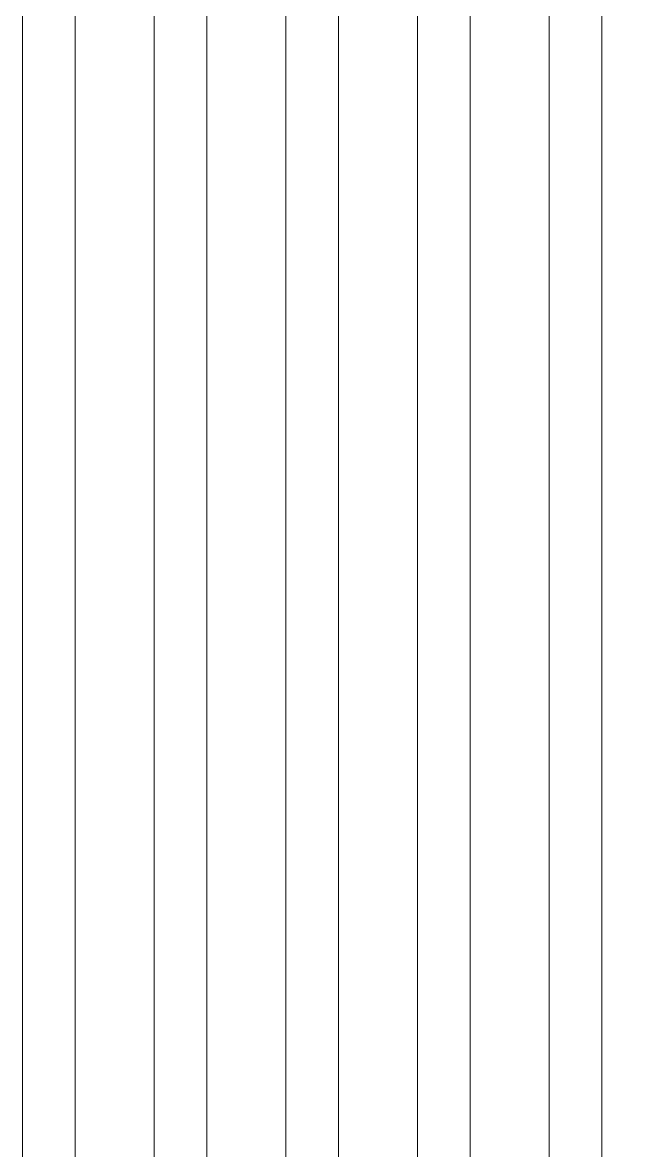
# Model space of a CAD drawing. Header units: millimetres. Extents: x -29311 to -3405, y 28913 to 42880.
# Drawn here: x -8550.74 to -8527.24, y 39906.25 to 39949.1 of the extents above; entities that cross this region are included whole.
import ezdxf

# ---------------------------------------------------------------- set-up
doc = ezdxf.new("R2010")
doc.units = ezdxf.units.MM
doc.layers.add('GRC-Ekipman', color=4, linetype='Continuous', lineweight=25)

# ---------------------------------------------------------------- blocks, each defined once
blk = doc.blocks.new('frenox soğuk servis ü. L140')
at = {"color": 45, "lineweight": 0}
for points in [[(128.077, -78.103), (2.077, -78.103), (2.077, -75.103), (128.077, -75.103)], [(131.077, -80.103), (-0.923, -80.103), (-0.923, -78.103), (131.077, -78.103)], [(128.077, -83.103), (2.077, -83.103), (2.077, -80.103), (128.077, -80.103)], [(131.077, -85.103), (-0.923, -85.103), (-0.923, -83.103), (131.077, -83.103)], [(128.077, -88.103), (2.077, -88.103), (2.077, -85.103), (128.077, -85.103)], [(128.077, -88.103), (2.077, -88.103), (2.077, -85.103), (128.077, -85.103)], [(128.077, -88.103), (2.077, -88.103), (2.077, -85.103), (128.077, -85.103)], [(131.077, -90.103), (-0.923, -90.103), (-0.923, -88.103), (131.077, -88.103)], [(128.077, -93.103), (2.077, -93.103), (2.077, -90.103), (128.077, -90.103)], [(128.077, -93.103), (2.077, -93.103), (2.077, -90.103), (128.077, -90.103)], [(131.077, -95.103), (-0.923, -95.103), (-0.923, -93.103), (131.077, -93.103)], [(128.077, -98.103), (2.077, -98.103), (2.077, -95.103), (128.077, -95.103)], [(131.077, -100.103), (-0.923, -100.103), (-0.923, -98.103), (131.077, -98.103)]]:
    blk.add_lwpolyline(points, close=True, dxfattribs=at)

msp = doc.modelspace()

# ---------------------------------------------------------------- block references
at = {"layer": 'GRC-Ekipman', "rotation": 270}
msp.add_blockref('frenox soğuk servis ü. L140', (-8450.636, 39988.846), dxfattribs=at)

doc.saveas('drawing.dxf')
